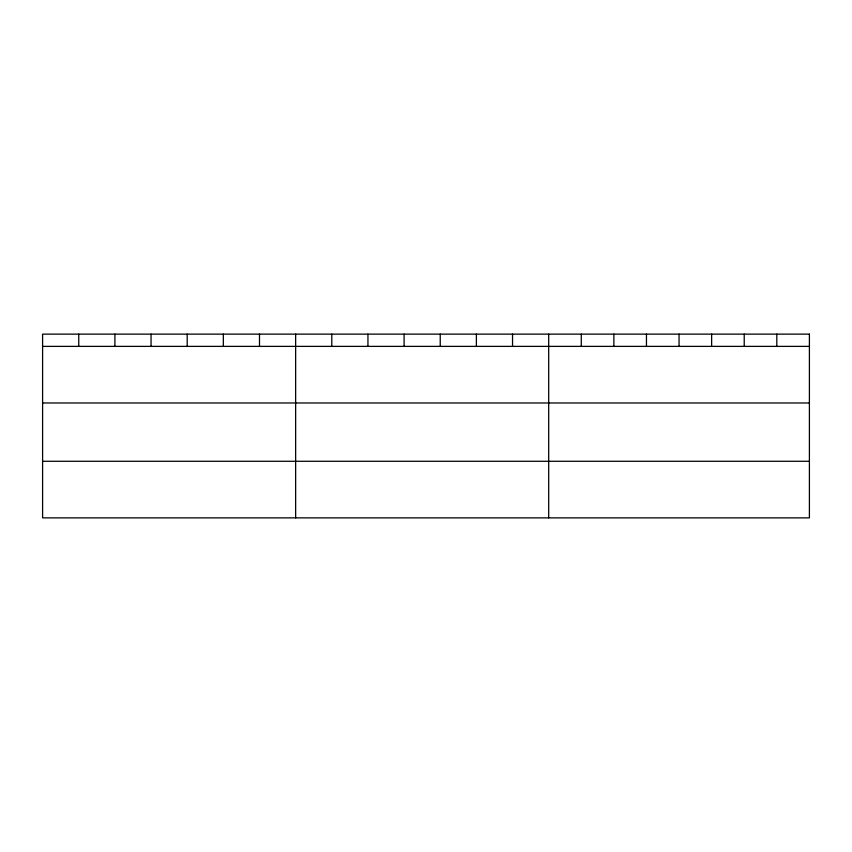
<?xml version="1.0" encoding="UTF-8"?>
<svg xmlns="http://www.w3.org/2000/svg" width="852" height="852" viewBox="0 0 852 852"><rect width="100%" height="100%" fill="white"/><g stroke="black" fill="none" stroke-linecap="round" stroke-linejoin="round"><path stroke-width="1.28" d="M42.6 346.381L809.4 346.381M42.6 402.975L809.4 402.975M42.6 461.283L809.4 461.283M776.811 334.133L776.811 346.381M744.222 334.133L744.222 346.381M711.633 334.133L711.633 346.381M679.044 334.133L679.044 346.381M646.455 334.133L646.455 346.381M613.866 334.133L613.866 346.381M581.277 334.133L581.277 346.381M548.688 334.133L548.688 517.867M512.542 334.133L512.542 346.381M476.385 334.133L476.385 346.381M440.239 334.133L440.239 346.381M404.093 334.133L404.093 346.381M367.947 334.133L367.947 346.381M331.79 334.133L331.79 346.381M295.644 334.133L295.644 517.867M259.498 334.133L259.498 346.381M223.341 334.133L223.341 346.381M187.195 334.133L187.195 346.381M151.049 334.133L151.049 346.381M114.903 334.133L114.903 346.381M78.746 334.133L78.746 346.381M809.4 334.133L42.6 334.133L42.6 517.867L809.4 517.867L809.4 334.133"/></g></svg>
